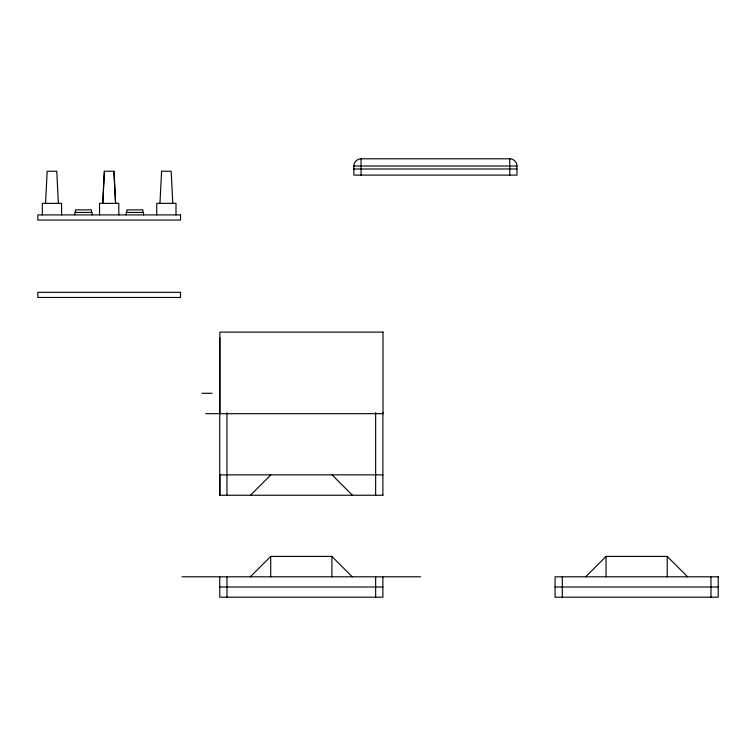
<?xml version="1.0" encoding="UTF-8"?>
<svg xmlns="http://www.w3.org/2000/svg" width="756" height="756" viewBox="0 0 756 756"><rect width="100%" height="100%" fill="white"/><g stroke="black" fill="none" stroke-linecap="round" stroke-linejoin="round"><path stroke-width="1.13" d="M45.54 203.355L47.165 171.243L56.766 171.243L58.382 203.355M159.951 203.355L161.576 171.243L171.177 171.243L172.793 203.355M104.432 171.243L102.75 203.355L104.347 171.243L113.976 171.243L115.592 203.355L113.901 171.243M250.472 495.246L270.865 474.853M250.33 576.809L270.724 556.416L331.893 556.416L352.287 576.809M585.664 576.809L606.047 556.416L667.227 556.416L687.61 576.809M361.084 158.798L509.761 158.798A7.229 7.229 0 0 1 516.981 166.027L516.981 175.108L353.855 175.108L353.855 166.027A7.229 7.229 0 0 1 361.084 158.798L361.084 175.108M353.855 166.027L516.981 166.027M353.855 168.994L516.981 168.994M220.261 338.234L219.75 338.234L219.75 495.246L383.008 495.246M201.946 393.29L212.143 393.29M205.745 413.683L218.588 413.683M383.008 474.853L219.883 474.853L219.883 495.246M182.045 576.809L420.572 576.809M219.75 587.006L382.876 587.006M555.074 587.006L718.2 587.006M332.035 474.853L352.428 495.246M710.971 576.809L710.971 597.202M667.227 556.416L667.227 576.809M606.047 556.416L606.047 576.809M562.303 576.809L562.303 597.202M509.761 158.798L509.761 175.108M382.876 412.615L382.876 495.246M382.876 576.809L382.876 597.202L219.75 597.202L219.75 576.809M375.647 412.615L375.647 495.246M375.647 576.809L375.647 597.202M331.893 556.416L331.893 576.809M270.724 556.416L270.724 576.809M226.97 412.615L226.97 495.246M226.97 576.809L226.97 597.202M176.006 214.912L176.006 203.355L156.738 203.355L156.738 214.912M143.527 214.912L143.527 212.445L126.186 212.445L126.186 214.912M142.884 212.445L142.884 209.875L126.828 209.875L126.828 212.445M118.805 214.912L118.805 203.355L99.537 203.355L99.537 214.912M92.147 214.912L92.147 212.445L74.806 212.445L74.806 214.912M91.504 212.445L91.504 209.875L75.449 209.875L75.449 212.445M61.595 214.912L61.595 203.355L42.327 203.355L42.327 214.912M180.533 214.912L37.8 214.912L37.8 220.053L180.533 220.053L180.533 214.912M180.533 292.317L37.8 292.317L37.8 297.458L180.533 297.458L180.533 292.317M383.008 332.12L219.883 332.12L219.883 413.683L383.008 413.683L383.008 332.12M718.2 576.809L555.074 576.809L555.074 597.202L718.2 597.202L718.2 576.809"/></g></svg>
